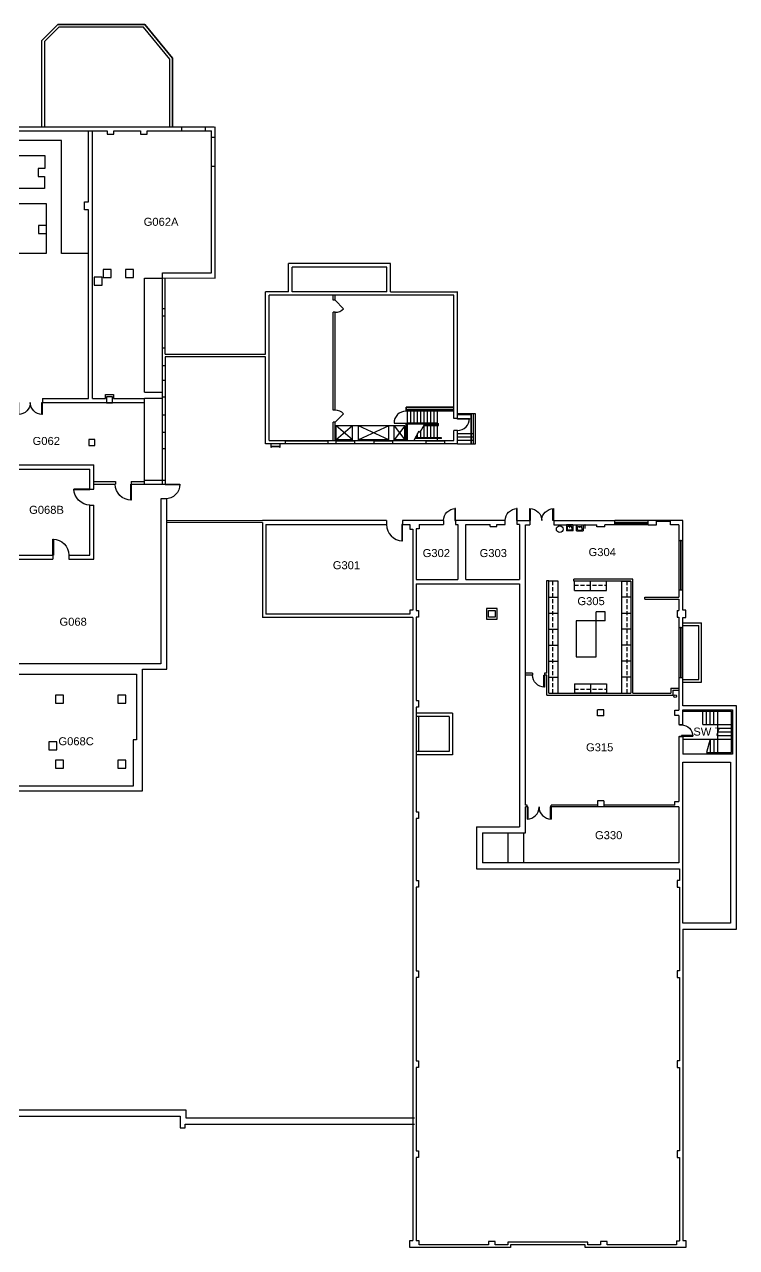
# Model space of a CAD drawing. Header units: inches. Extents: x -115 to 5677, y -261 to 4726.
# Drawn here: x 3540 to 5677, y 635 to 4302 of the extents above; entities that cross this region are included whole.
import ezdxf

# ---------------------------------------------------------------- set-up
doc = ezdxf.new("R2010")
doc.units = ezdxf.units.IN
doc.header["$LTSCALE"] = 96
doc.header["$MEASUREMENT"] = 0
doc.linetypes.add('HIDDEN2', pattern=[0.1875, 0.125, -0.0625])
doc.layers.get('0').update_dxf_attribs({"linetype": 'CONTINUOUS'})
for name, color, linetype in [('A-ANNO-ROOM', 4, 'CONTINUOUS'), ('A-DOOR', 2, 'CONTINUOUS'), ('A-FLOR-CASE', 3, 'CONTINUOUS'), ('A-FLOR-CASE-UPPR', 3, 'HIDDEN2'), ('A-FLOR-EVTR', 1, 'CONTINUOUS'), ('A-FLOR-PFIX', 2, 'CONTINUOUS'), ('A-FLOR-STRS', 2, 'CONTINUOUS'), ('A-GLAZ', 2, 'CONTINUOUS'), ('A-GLAZ-SILL', 1, 'CONTINUOUS'), ('A-WALL-FULL', 6, 'CONTINUOUS')]:
    doc.layers.add(name, color=color, linetype=linetype)
doc.styles.add('ARIAL', font='arial.ttf')

# ---------------------------------------------------------------- blocks, each defined once
blk = doc.blocks.new('COL-1')
at = {"layer": 'A-WALL-FULL'}
blk.add_lwpolyline([(0, 0), (30, 0), (30, 30), (0, 30)], close=True, dxfattribs=at)
blk = doc.blocks.new('*U59')
for p, q in [((0, 0), (0, 0)), ((34, 0), (34, 0))]:
    blk.add_line(p, q)
blk.add_lwpolyline([(0, 0), (0, 34), (1.75, 34), (1.75, 0)], close=True)
blk.add_arc((0, 0), 34, 0, 90)
blk = doc.blocks.new('*U38')
for p, q in [((0, 0), (0, 0)), ((-36, 0), (-36, 0))]:
    blk.add_line(p, q)
blk.add_lwpolyline([(0, 0), (0, 36), (-1.75, 36), (-1.75, 0)], close=True)
blk.add_arc((0, 0), 36, 90, 180)
blk = doc.blocks.new('*U43')
for p, q in [((0, 0), (0, 0)), ((36, 0), (36, 0))]:
    blk.add_line(p, q)
blk.add_lwpolyline([(0, 0), (0, 36), (1.75, 36), (1.75, 0)], close=True)
blk.add_arc((0, 0), 36, 0, 90)
blk = doc.blocks.new('*U54')
for p, q in [((0, 0), (0, 0)), ((-48, 0), (-48, 0))]:
    blk.add_line(p, q)
blk.add_lwpolyline([(0, 0), (0, -48), (-1.75, -48), (-1.75, 0)], close=True)
blk.add_arc((0, 0), 48, 180, 270)
blk = doc.blocks.new('*U29')
for p, q in [((0, 0), (0, 0)), ((-44, 0), (-44, 0))]:
    blk.add_line(p, q)
blk.add_lwpolyline([(0, 0), (0, 44), (-1.75, 44), (-1.75, 0)], close=True)
blk.add_arc((0, 0), 44, 90, 180)
blk = doc.blocks.new('*U31')
for p, q in [((0, 0), (0, 0)), ((48, 0), (48, 0))]:
    blk.add_line(p, q)
blk.add_lwpolyline([(0, 0), (0, -48), (1.75, -48), (1.75, 0)], close=True)
blk.add_arc((0, 0), 48, 270, 0)
blk = doc.blocks.new('*U32')
for p, q in [((0, 0), (0, 0)), ((-48, 0), (-48, 0))]:
    blk.add_line(p, q)
blk.add_lwpolyline([(0, 0), (0, 48), (-1.75, 48), (-1.75, 0)], close=True)
blk.add_arc((0, 0), 48, 90, 180)
blk = doc.blocks.new('DORPL03')
for p, q in [((0, 0), (0, 0.5)), ((0, 0), (0.03125, 0)), ((0.03125, 0), (0.03125, 0.5)), ((0.96875, 0), (0.96875, 0.5)), ((0.96875, 0), (1, 0)), ((1, 0), (1, 0.5))]:
    blk.add_line(p, q)
for centre, start, end in [((0, 0), 0, 90), ((1, 0), 90, 180)]:
    blk.add_arc(centre, 0.5, start, end)
blk = doc.blocks.new('LAVHC4')
for p, q in [((-9.5, 0), (9.5, 0)), ((-10, -17.046589), (-10, -0.5)), ((-7.037044, -13.416795), (-6.580252, -5.19453)), ((-5.581791, -4.25), (5.581791, -4.25)), ((-5.539354, -15), (5.539354, -15)), ((7.037044, -13.416795), (6.580252, -5.19453)), ((10, -0.5), (10, -17.046589))]:
    blk.add_line(p, q)
for points in [[(-9.5, 0, 0.065543), (-9.648516, -0.019553, 0.087946), (-9.75, -0.066987, 0.043207), (-9.849429, -0.150571, 0.043207), (-9.933013, -0.25, 0.087946), (-9.980447, -0.351484, 0.065543), (-10, -0.5)], [(10, -0.5, 0.065543), (9.980447, -0.351484, 0.087946), (9.933013, -0.25, 0.043207), (9.849429, -0.150571, 0.043207), (9.75, -0.066987, 0.087946), (9.648516, -0.019553, 0.065543), (9.5, 0)], [(-10, -17.046589, 0.061553), (-9.982606, -17.187347, 0.084107), (-9.940741, -17.282697, 0.039062), (-9.865923, -17.379174, 0.039062), (-9.777011, -17.46284, 0.084107), (-9.686081, -17.513595, 0.061553), (-9.547619, -17.544316)], [(-9.547619, -17.544316, 0.007949), (-5.398899, -17.874775, 0.014949), (-3.186834, -17.949334, 0.000949), (0, -17.955385, 0.000949), (3.186834, -17.949334, 0.014949), (5.398899, -17.874775, 0.007949), (9.547619, -17.544316)], [(-7.037044, -13.416795, 0.050866), (-7.020454, -13.776064, 0.073218), (-6.947859, -14.015861, 0.028563), (-6.762423, -14.357529, 0.050866), (-6.629034, -14.530823, 0.050866), (-6.463406, -14.673619, 0.028563), (-6.132551, -14.877722, 0.073218), (-5.897149, -14.963507, 0.050866), (-5.539354, -15)], [(-5.581791, -4.25, 0.063221), (-5.869829, -4.286566, 0.085725), (-6.065686, -4.374874, 0.040781), (-6.261236, -4.53176, 0.040781), (-6.428729, -4.718307, 0.085725), (-6.527764, -4.908965, 0.063221), (-6.580252, -5.19453)], [(5.539354, -15, 0.050866), (5.897149, -14.963507, 0.073218), (6.132551, -14.877722, 0.028563), (6.463406, -14.673619, 0.050866), (6.629034, -14.530823, 0.050866), (6.762423, -14.357529, 0.028563), (6.947859, -14.015861, 0.073218), (7.020454, -13.776064, 0.050866), (7.037044, -13.416795)], [(6.580252, -5.19453, 0.063221), (6.527764, -4.908965, 0.085725), (6.428729, -4.718307, 0.040781), (6.261236, -4.53176, 0.040781), (6.065686, -4.374874, 0.085725), (5.869829, -4.286566, 0.063221), (5.581791, -4.25)], [(9.547619, -17.544316, 0.061553), (9.686081, -17.513595, 0.084107), (9.777011, -17.46284, 0.039062), (9.865923, -17.379174, 0.039062), (9.940741, -17.282697, 0.084107), (9.982606, -17.187347, 0.061553), (10, -17.046589)]]:
    blk.add_lwpolyline(points, format="xyb")
blk.add_lwpolyline([(0.704769, -7.006515, -0.043661), (0.649519, -7.125, -0.043661), (0.574533, -7.232091, -0.043661), (0.482091, -7.324533, -0.043661), (0.375, -7.399519, -0.043661), (0.256515, -7.454769, -0.043661), (0.130236, -7.488606, -0.043661), (0, -7.5, -0.043661), (-0.130236, -7.488606, -0.043661), (-0.256515, -7.454769, -0.043661), (-0.375, -7.399519, -0.043661), (-0.482091, -7.324533, -0.043661), (-0.574533, -7.232091, -0.043661), (-0.649519, -7.125, -0.043661), (-0.704769, -7.006515, -0.043661), (-0.738606, -6.880236, -0.043661), (-0.75, -6.75, -0.043661), (-0.738606, -6.619764, -0.043661), (-0.704769, -6.493485, -0.043661), (-0.649519, -6.375, -0.043661), (-0.574533, -6.267909, -0.043661), (-0.482091, -6.175467, -0.043661), (-0.375, -6.100481, -0.043661), (-0.256515, -6.045231, -0.043661), (-0.130236, -6.011394, -0.043661), (0, -6, -0.043661), (0.130236, -6.011394, -0.043661), (0.256515, -6.045231, -0.043661), (0.375, -6.100481, -0.043661), (0.482091, -6.175467, -0.043661), (0.574533, -6.267909, -0.043661), (0.649519, -6.375, -0.043661), (0.704769, -6.493485, -0.043661), (0.738606, -6.619764, -0.043661), (0.75, -6.75, -0.043661), (0.738606, -6.880236, -0.043661)], format="xyb", close=True)
blk = doc.blocks.new('*U17')
for p, q in [((0, 0), (0, 0)), ((-36, 0), (-36, 0))]:
    blk.add_line(p, q)
blk.add_lwpolyline([(0, 0), (0, -36), (-1.75, -36), (-1.75, 0)], close=True)
blk.add_arc((0, 0), 36, 180, 270)
blk = doc.blocks.new('*U18')
for p, q in [((0, 0), (0, 0)), ((-36, 0), (-36, 0))]:
    blk.add_line(p, q)
blk.add_lwpolyline([(0, 0), (0, 36), (-1.75, 36), (-1.75, 0)], close=True)
blk.add_arc((0, 0), 36, 90, 180)
blk = doc.blocks.new('*U14')
for p, q in [((0, 0), (0, 0)), ((-36, 0), (-36, 0))]:
    blk.add_line(p, q)
blk.add_lwpolyline([(0, 0), (0, -36), (-1.75, -36), (-1.75, 0)], close=True)
blk.add_arc((0, 0), 36, 180, 270)

msp = doc.modelspace()

# ---------------------------------------------------------------- linework, layer by layer
at = {"layer": 'A-DOOR'}
for p, q in [((4472, 3475.4), (4497.5, 3449.9)), ((4472, 3109.8), (4497.5, 3135.3)), ((4648.7, 3107.1), (4685.8, 3107.1))]:
    msp.add_line(p, q, dxfattribs=at)
for points in [[(4674.1, 2802.7), (4672.3, 2802.7), (4672.3, 2754.7), (4674.1, 2754.7)], [(5435.9, 2812.7), (5477.9, 2812.7), (5477.9, 2814.7), (5435.9, 2814.7)]]:
    msp.add_lwpolyline(points, close=True, dxfattribs=at)
for centre, radius, start, end in [((4472, 3475.4), 36, 270, 315), ((4472, 3109.8), 36, 45, 90), ((4684.7, 3107.1), 36, 90, 180), ((4674.1, 2802.7), 48, 180, 270)]:
    msp.add_arc(centre, radius, start, end, dxfattribs=at)
at = {"layer": 'A-FLOR-CASE'}
for p, q in [((5141.4, 2633.7), (5113.4, 2633.7)), ((5141.4, 2297.7), (5141.4, 2633.7)), ((5189.9, 2605.7), (5189.9, 2633.7)), ((5189.9, 2605.7), (5285.9, 2605.7)), ((5237.9, 2605.7), (5237.9, 2633.7)), ((5285.9, 2605.7), (5285.9, 2633.7)), ((5330.9, 2633.7), (5330.9, 2297.7)), ((5113.4, 2585.7), (5141.4, 2585.7)), ((5358.9, 2585.7), (5330.9, 2585.7)), ((5113.4, 2537.7), (5141.4, 2537.7)), ((5330.9, 2537.7), (5358.9, 2537.7)), ((5113.4, 2489.7), (5141.4, 2489.7)), ((5358.9, 2489.7), (5330.9, 2489.7)), ((5113.4, 2441.7), (5141.4, 2441.7)), ((5358.9, 2441.7), (5330.9, 2441.7)), ((5113.4, 2393.7), (5141.4, 2393.7)), ((5358.9, 2393.7), (5330.9, 2393.7)), ((5113.4, 2345.7), (5141.4, 2345.7)), ((5189.9, 2325.7), (5285.9, 2325.7)), ((5189.9, 2325.7), (5189.9, 2297.7)), ((5237.9, 2325.7), (5237.9, 2297.7)), ((5285.9, 2325.7), (5285.9, 2297.7)), ((5358.9, 2345.7), (5330.9, 2345.7)), ((5285.9, 2297.7), (5189.9, 2297.7))]:
    msp.add_line(p, q, dxfattribs=at)
msp.add_lwpolyline([(5330.4, 2633.7), (5358.9, 2633.7)], dxfattribs=at)
msp.add_lwpolyline([(5255.4, 2514.5), (5195.4, 2514.5), (5195.4, 2406.5), (5255.4, 2406.5)], close=True, dxfattribs=at)
at = {"layer": 'A-FLOR-CASE-UPPR'}
for p, q in [((5125.4, 2633.7), (5113.4, 2633.7)), ((5125.4, 2297.7), (5125.4, 2633.7)), ((5189.9, 2621.7), (5189.9, 2633.7)), ((5189.9, 2621.7), (5285.9, 2621.7)), ((5237.9, 2621.7), (5237.9, 2633.7)), ((5285.9, 2621.7), (5285.9, 2633.7)), ((5346.9, 2633.7), (5346.9, 2297.7)), ((5113.4, 2585.7), (5125.4, 2585.7)), ((5358.9, 2585.7), (5346.9, 2585.7)), ((5113.4, 2537.7), (5125.4, 2537.7)), ((5346.9, 2537.7), (5358.9, 2537.7)), ((5113.4, 2489.7), (5125.4, 2489.7)), ((5358.9, 2489.7), (5346.9, 2489.7)), ((5113.4, 2441.7), (5125.4, 2441.7)), ((5358.9, 2441.7), (5346.9, 2441.7)), ((5113.4, 2393.7), (5125.4, 2393.7)), ((5358.9, 2393.7), (5346.9, 2393.7)), ((5113.4, 2345.7), (5125.4, 2345.7)), ((5358.9, 2345.7), (5346.9, 2345.7)), ((5189.9, 2309.7), (5285.9, 2309.7)), ((5189.9, 2309.7), (5189.9, 2297.7)), ((5285.9, 2297.7), (5189.9, 2297.7)), ((5237.9, 2309.7), (5237.9, 2297.7)), ((5285.9, 2309.7), (5285.9, 2297.7))]:
    msp.add_line(p, q, dxfattribs=at)
at = {"layer": 'A-FLOR-EVTR'}
for p, q in [((4681.3, 3099.1), (4472, 3099.1)), ((4475.3, 3057.1), (4475.3, 3099.1)), ((4524.3, 3057.1), (4475.3, 3099.1)), ((4524.3, 3099.1), (4475.3, 3057.1)), ((4524.3, 3057.1), (4524.3, 3099.1)), ((4542.3, 3057.1), (4542.3, 3099.1)), ((4633.3, 3057.1), (4542.3, 3099.1)), ((4633.3, 3099.1), (4542.3, 3057.1)), ((4633.3, 3057.1), (4633.3, 3099.1)), ((4649.3, 3057.1), (4649.3, 3099.1)), ((4649.3, 3099.1), (4681.3, 3057.1)), ((4681.3, 3099.1), (4649.3, 3057.1)), ((4524.3, 3057.1), (4475.3, 3057.1)), ((4633.3, 3057.1), (4542.3, 3057.1)), ((4681.3, 3057.1), (4649.3, 3057.1))]:
    msp.add_line(p, q, dxfattribs=at)
msp.add_lwpolyline([(4681.3, 3057.1), (4681.3, 3099.1)], dxfattribs=at)
at = {"layer": 'A-FLOR-PFIX'}
msp.add_lwpolyline([(5222.4, 2792.7), (5222.4, 2801.7), (5221.4, 2801.7), (5221.4, 2792.7)], close=True, dxfattribs=at)
for centre, radius in [((5145.9, 2789.3), 10), ((5492.2, 2288.5), 4)]:
    msp.add_circle(centre, radius, dxfattribs=at)
at = {"layer": 'A-FLOR-STRS'}
for p, q in [((4779.3, 3146.1), (4689.3, 3146.1)), ((4689.3, 3145.4), (4827, 3145.4)), ((4689.3, 3143.9), (4827, 3143.9)), ((4779.3, 3143.1), (4689.3, 3143.1)), ((4699.3, 3107.1), (4699.3, 3143.1)), ((4709.3, 3107.1), (4709.3, 3143.1)), ((4719.3, 3107.1), (4719.3, 3143.1)), ((4729.3, 3107.1), (4729.3, 3143.1)), ((4739.3, 3107.1), (4739.3, 3143.1)), ((4749.3, 3107.1), (4749.3, 3143.1)), ((4759.3, 3107.1), (4759.3, 3143.1)), ((4769.3, 3107.1), (4769.3, 3143.1)), ((4779.3, 3145.4), (4779.3, 3149.1)), ((4779.3, 3106.4), (4779.3, 3143.9)), ((4827, 3143.9), (4827, 3145.4)), ((4840.8, 3131.6), (4840.8, 3133.1)), ((4881.3, 3133.1), (4840.8, 3133.1)), ((4879.8, 3131.6), (4840.8, 3131.6)), ((4879.8, 3046.6), (4879.8, 3131.6)), ((4881.3, 3046.6), (4881.3, 3133.1)), ((4779.3, 3107.1), (4689.3, 3107.1)), ((4689.3, 3106.4), (4782.3, 3106.4)), ((4689.3, 3104.9), (4780.8, 3104.9)), ((4779.3, 3104.1), (4689.3, 3104.1)), ((4723, 3082.9), (4708.6, 3055.1)), ((4726.4, 3079.5), (4723, 3082.9)), ((4740.2, 3104.1), (4726.4, 3079.5)), ((4729.3, 3063.1), (4729.3, 3084.6)), ((4779.3, 3099.1), (4737.4, 3099.1)), ((4737.8, 3099.9), (4782.3, 3099.9)), ((4738.6, 3101.4), (4780.8, 3101.4)), ((4779.3, 3102.1), (4739.1, 3102.1)), ((4739.3, 3063.1), (4739.3, 3099.1)), ((4749.3, 3063.1), (4749.3, 3099.1)), ((4759.3, 3063.1), (4759.3, 3099.1)), ((4769.3, 3063.1), (4769.3, 3099.1)), ((4779.3, 3101.4), (4779.3, 3104.9)), ((4779.3, 3063.1), (4779.3, 3099.9)), ((4780.8, 3101.4), (4780.8, 3104.9)), ((4782.3, 3099.9), (4782.3, 3106.4)), ((4791.3, 3061.1), (4711.7, 3061.1)), ((4791.3, 3063.1), (4712.8, 3063.1)), ((4719.3, 3063.1), (4719.3, 3075.6)), ((4779.3, 3055.1), (4779.3, 3061.1)), ((4791.3, 3061.1), (4791.3, 3063.1)), ((4879.8, 3075.1), (4839.3, 3075.1)), ((4879.8, 3065.1), (4839.3, 3065.1)), ((4879.8, 3055.1), (4839.3, 3055.1)), ((4839.3, 3045.1), (4893.3, 3045.1)), ((4881.3, 3046.6), (4879.8, 3046.6)), ((4887.3, 3075.1), (4881.3, 3075.1)), ((4887.3, 3065.1), (4881.3, 3065.1)), ((4887.3, 3055.1), (4881.3, 3055.1)), ((4281.3, 3039.1), (4281.3, 3035.1)), ((4305.3, 3037.5), (4281.3, 3037.5)), ((4281.3, 3037.1), (4305.3, 3037.1)), ((4305.3, 3039.1), (4305.3, 3035.1)), ((4306.3, 3039.1), (4305.3, 3039.1)), ((5514.9, 2243.4), (5660.9, 2243.4)), ((5575.5, 2203.4), (5575.5, 2243.4)), ((5586.5, 2203.4), (5586.5, 2243.4)), ((5597.5, 2203.4), (5597.5, 2243.4)), ((5608.5, 2203.4), (5608.5, 2243.4)), ((5619.5, 2243.4), (5619.5, 2119.4)), ((5660.9, 2119.4), (5660.9, 2243.4)), ((5575.5, 2203.4), (5660.9, 2203.4)), ((5619.5, 2192.4), (5660.9, 2192.4)), ((5619.5, 2181.4), (5660.9, 2181.4)), ((5619.5, 2170.4), (5660.9, 2170.4)), ((5514.9, 2159.4), (5660.9, 2159.4)), ((5597.5, 2159.4), (5586.7, 2119.4)), ((5597.5, 2159.4), (5597.5, 2119.4)), ((5608.5, 2159.4), (5608.5, 2119.4)), ((5586.7, 2119.4), (5660.9, 2119.4))]:
    msp.add_line(p, q, dxfattribs=at)
for points in [[(4689.3, 3055.1), (4689.3, 3149.1), (4828.5, 3149.1)], [(4280.3, 3045.1), (4279.3, 3045.1), (4279.3, 3035.1), (4281.3, 3035.1)], [(4307.3, 3035.1), (4307.3, 3045.1), (4306.3, 3045.1)], [(4280.3, 3039.1), (4281.3, 3039.1)], [(4281.3, 3036.7), (4305.3, 3036.7)], [(4305.3, 3035.1), (4307.3, 3035.1)]]:
    msp.add_lwpolyline(points, dxfattribs=at)
at = {"layer": 'A-GLAZ'}
for p, q in [((5310.9, 2810.2), (5410.9, 2810.2)), ((5359.9, 2808.2), (5312.9, 2808.2)), ((5361.9, 2808.2), (5408.9, 2808.2)), ((5509.9, 2755.4), (5507.9, 2755.4)), ((5508.9, 2753.4), (5508.9, 2706.4)), ((5509.9, 2704.4), (5507.9, 2704.4)), ((5508.9, 2704.4), (5508.9, 2658.4)), ((5509.9, 2656.4), (5507.9, 2656.4)), ((5508.9, 2656.4), (5508.9, 2609.4)), ((5509.9, 2494.4), (5507.9, 2494.4)), ((5508.9, 2492.4), (5508.9, 2444.7)), ((5509.9, 2442.7), (5507.9, 2442.7)), ((5508.9, 2442.7), (5508.9, 2396)), ((5509.9, 2394), (5507.9, 2394)), ((5508.9, 2394), (5508.9, 2346.4))]:
    msp.add_line(p, q, dxfattribs=at)
for points in [[(5410.9, 2806.2), (5310.9, 2806.2), (5310.9, 2810.2)], [(5312.9, 2810.2), (5312.9, 2806.2)], [(5359.9, 2810.2), (5359.9, 2806.2)], [(5361.9, 2806.2), (5361.9, 2810.2)], [(5408.9, 2810.2), (5408.9, 2806.2)], [(5410.9, 2806.2), (5410.9, 2810.2)], [(5507.9, 2755.4), (5507.9, 2607.4), (5509.9, 2607.4), (5509.9, 2755.4)], [(5507.9, 2753.4), (5509.9, 2753.4)], [(5507.9, 2706.4), (5509.9, 2706.4)], [(5507.9, 2658.4), (5509.9, 2658.4)], [(5507.9, 2609.4), (5509.9, 2609.4)], [(5507.9, 2494.4), (5507.9, 2344.4), (5509.9, 2344.4), (5509.9, 2494.4)], [(5507.9, 2492.4), (5509.9, 2492.4)], [(5507.9, 2444.7), (5509.9, 2444.7)], [(5507.9, 2396), (5509.9, 2396)], [(5507.9, 2346.4), (5509.9, 2346.4)]]:
    msp.add_lwpolyline(points, dxfattribs=at)
at = {"layer": 'A-GLAZ-SILL'}
for p, q in [((5410.9, 2814.7), (5310.9, 2814.7)), ((5410.9, 2801.7), (5310.9, 2801.7)), ((5502.9, 2755.4), (5502.9, 2607.4)), ((5514.9, 2607.4), (5514.9, 2755.4)), ((5502.9, 2494.4), (5502.9, 2344.4)), ((5514.9, 2344.4), (5514.9, 2494.4))]:
    msp.add_line(p, q, dxfattribs=at)
at = {"layer": 'A-WALL-FULL'}
for p, q in [((3592, 4254.4), (3640.1, 4302.4)), ((3640.1, 4302.4), (3901.1, 4302.4)), ((3901.1, 4302.4), (3984, 4200.9)), ((3592, 3995.4), (3592, 4254.4)), ((3984, 4200.9), (3984, 3995.4)), ((2568.1, 3995.4), (4109.4, 3995.4)), ((3732.4, 3770.7), (3732.4, 3983.4)), ((3744.4, 3181.1), (3744.4, 3983.4)), ((4083.2, 3983.4), (4083.2, 3995.4)), ((4101.4, 3964.7), (4109.4, 3964.7)), ((4101.4, 3877.1), (4109.4, 3877.1)), ((3433.9, 3765.9), (3604.9, 3765.9)), ((3732.4, 3181.1), (3732.4, 3746.7)), ((3954.3, 3558.2), (4101.4, 3558.2)), ((3954.3, 2924), (3954.3, 3558.2)), ((4638.4, 3585.9), (4332.1, 3585.9)), ((4332.1, 3501.1), (4332.1, 3585.9)), ((4627.6, 3575.1), (4342.9, 3575.1)), ((4342.9, 3501.1), (4342.9, 3575.1)), ((4627.6, 3501.1), (4627.6, 3575.1)), ((4638.4, 3501.1), (4638.4, 3585.9)), ((3900.3, 3542.2), (3954.3, 3542.2)), ((3900.3, 3200.3), (3900.3, 3542.2)), ((3962.3, 3314.2), (3962.3, 3542.3)), ((4263.3, 3314.2), (4263.3, 3501.1)), ((4332.1, 3501.1), (4263.3, 3501.1)), ((4828.5, 3490.4), (4274, 3490.4)), ((4274, 3055.1), (4274, 3490.4)), ((4627.6, 3501.1), (4342.9, 3501.1)), ((4466, 3475.4), (4466, 3490.4)), ((4472, 3475.4), (4472, 3490.4)), ((4638.4, 3501.1), (4839.8, 3501.1)), ((4828.5, 3121.1), (4828.5, 3490.4)), ((4839.3, 3121.1), (4839.3, 3501.1)), ((3954.3, 3450.6), (3962.3, 3450.6)), ((4472, 3475.4), (4466, 3475.4)), ((3954.3, 3429), (3962.3, 3429)), ((4466, 3145.8), (4466, 3439.4)), ((4472, 3439.4), (4466, 3439.4)), ((4472, 3145.8), (4472, 3439.4)), ((3954.3, 3332.5), (3962.3, 3332.5)), ((3962.3, 3314.2), (4263.3, 3314.2)), ((3962.3, 3306.2), (3962.3, 2924)), ((4263.3, 3306.2), (3962.3, 3306.2)), ((4263.3, 3045.1), (4263.3, 3306.2)), ((3954.3, 3280.4), (3962.3, 3280.4)), ((3954.3, 3235.9), (3962.3, 3235.9)), ((3783.2, 3181.1), (3783.2, 3193.1)), ((3783.2, 3193.1), (3807.2, 3193.1)), ((3807.2, 3193.1), (3807.2, 3181.1)), ((3900.3, 3200.3), (3954.3, 3200.3)), ((3593.7, 3181.1), (3593.7, 3169.1)), ((3593.7, 3181.1), (3732.4, 3181.1)), ((3593.7, 3169.1), (3900.3, 3169.1)), ((3744.4, 3181.1), (3783.2, 3181.1)), ((3807.2, 3181.1), (3900.3, 3181.1)), ((3900.3, 3182.3), (3954.3, 3182.3)), ((3900.3, 2924), (3900.3, 3182.3)), ((3954.3, 3185.5), (3962.3, 3185.5)), ((4828.5, 3155.1), (4684.7, 3155.1)), ((4684.7, 3143.1), (4684.7, 3155.1)), ((4828.5, 3154), (4685.8, 3154)), ((4685.8, 3143.1), (4685.8, 3154)), ((3954.3, 3132), (3962.3, 3132)), ((4472, 3145.8), (4466, 3145.8)), ((4685.8, 3143.1), (4684.7, 3143.1)), ((4839.3, 3121.1), (4828.5, 3121.1)), ((4893.3, 3135.1), (4839.3, 3135.1)), ((4887.3, 3045.1), (4887.3, 3135.1)), ((4893.3, 3045.1), (4893.3, 3135.1)), ((4466, 3055.1), (4466, 3109.8)), ((4472, 3109.8), (4466, 3109.8)), ((4472, 3055.1), (4472, 3109.8)), ((4684.7, 3055.1), (4684.7, 3107.1)), ((4685.8, 3055.1), (4685.8, 3107.1)), ((4839.3, 3085.1), (4828.5, 3085.1)), ((4828.5, 3055.1), (4828.5, 3085.1)), ((4839.3, 3045.1), (4839.3, 3085.1)), ((3954.3, 3079.9), (3962.3, 3079.9)), ((4839.8, 3045.1), (4263.3, 3045.1)), ((4274, 3055.1), (4828.5, 3055.1)), ((4323.3, 3045.1), (4323.3, 3055.1)), ((4451.3, 3053.1), (4323.3, 3053.1)), ((4451.3, 3045.1), (4451.3, 3055.1)), ((4475.3, 3045.1), (4475.3, 3055.1)), ((4531.3, 3053.1), (4475.3, 3053.1)), ((4531.3, 3045.1), (4531.3, 3055.1)), ((4589.3, 3045.1), (4589.3, 3055.1)), ((4645.3, 3053.1), (4589.3, 3053.1)), ((4645.3, 3045.1), (4645.3, 3055.1)), ((4745.3, 3045.1), (4745.3, 3055.1)), ((4801.3, 3053.1), (4745.3, 3053.1)), ((4801.3, 3045.1), (4801.3, 3055.1)), ((3954.3, 3030.9), (3962.3, 3030.9)), ((3309.6, 2981.6), (3748.4, 2981.6)), ((3748.4, 2909.6), (3748.4, 2981.6)), ((3467.6, 2969.6), (3736.4, 2969.6)), ((3736.4, 2909.6), (3736.4, 2969.6)), ((3900.3, 2936), (3962.3, 2936)), ((3736.4, 2909.6), (3748.4, 2909.6)), ((3748.4, 2932), (3812.6, 2932)), ((3748.4, 2924), (3812.6, 2924)), ((3812.6, 2932), (3812.6, 2924)), ((3860.4, 2932), (3860.4, 2924)), ((3860.4, 2932), (3900.3, 2932)), ((3860.4, 2924), (3962.3, 2924)), ((3736.4, 2711.4), (3736.4, 2861.6)), ((3736.4, 2861.6), (3748.4, 2861.6)), ((3748.4, 2699.4), (3748.4, 2861.6)), ((3949.2, 2880.1), (3949.2, 2385.1)), ((3967.5, 2880.1), (3949.2, 2880.1)), ((3967.5, 2369.9), (3967.5, 2880.1)), ((4253.7, 2814.7), (3967.5, 2814.6)), ((4253.7, 2809.5), (3967.5, 2809.3)), ((4626.1, 2814.7), (4253.7, 2814.7)), ((4253.7, 2809.5), (4253.7, 2524.4)), ((4263.7, 2802.7), (4626.1, 2802.7)), ((4263.7, 2802.7), (4263.7, 2534.4)), ((4626.1, 2814.7), (4626.1, 2802.7)), ((4797, 2814.7), (4674.1, 2814.7)), ((4674.1, 2814.7), (4674.1, 2802.7)), ((4674.1, 2802.7), (4695.9, 2802.7)), ((4695.9, 2802.7), (4695.9, 2789.7)), ((4695.9, 2789.7), (4704.9, 2789.7)), ((4704.9, 2789.7), (4704.9, 2546.4)), ((4714.9, 2790.7), (4714.9, 2637.8)), ((4723.9, 2790.7), (4714.9, 2790.7)), ((4723.9, 2802.7), (4723.9, 2790.7)), ((4723.9, 2802.7), (4797, 2802.7)), ((4797, 2814.7), (4797, 2802.7)), ((4982, 2814.7), (4833, 2814.7)), ((4833, 2814.7), (4833, 2802.7)), ((4833, 2802.7), (4840.4, 2802.7)), ((4840.4, 2802.7), (4840.4, 2637.8)), ((4864.4, 2637.8), (4864.4, 2802.7)), ((4864.4, 2802.7), (4936.9, 2802.7)), ((4936.9, 2797.5), (4936.9, 2802.7)), ((4936.9, 2797.5), (4956.9, 2797.5)), ((4956.9, 2797.5), (4956.9, 2802.7)), ((4956.9, 2802.7), (4982, 2802.7)), ((4982, 2802.7), (4982, 2814.7)), ((5018, 2802.7), (5018, 2814.7)), ((5018, 2814.7), (5055.9, 2814.7)), ((5025.4, 2802.7), (5018, 2802.7)), ((5025.4, 2802.7), (5025.4, 2637.8)), ((5043.4, 2801.7), (5055.9, 2801.7)), ((5043.4, 1961.7), (5043.4, 2801.7)), ((5055.9, 2814.7), (5055.9, 2801.7)), ((5127.9, 2814.7), (5310.9, 2814.7)), ((5127.9, 2814.7), (5127.9, 2801.7)), ((5127.9, 2801.7), (5256.9, 2801.7)), ((5256.9, 2796.5), (5256.9, 2801.7)), ((5280.9, 2796.5), (5256.9, 2796.5)), ((5310.9, 2801.7), (5280.9, 2801.7)), ((5280.9, 2796.5), (5280.9, 2801.7)), ((5310.9, 2801.7), (5310.9, 2814.7)), ((5410.9, 2801.7), (5410.9, 2814.7)), ((5435.9, 2814.7), (5410.9, 2814.7)), ((5410.9, 2801.7), (5435.9, 2801.7)), ((5435.9, 2801.7), (5435.9, 2814.7)), ((5477.9, 2801.7), (5477.9, 2814.7)), ((5514.9, 2814.7), (5477.9, 2814.7)), ((5502.9, 2801.7), (5477.9, 2801.7)), ((5502.9, 2801.7), (5502.9, 2752.3)), ((5514.9, 2752.3), (5514.9, 2814.7)), ((5502.9, 2755.4), (5514.9, 2755.4)), ((3467.6, 2711.4), (3625.3, 2711.4)), ((3467.6, 2699.4), (3625.3, 2699.4)), ((3625.3, 2711.4), (3625.3, 2699.4)), ((3673.3, 2711.4), (3736.4, 2711.4)), ((3673.3, 2711.4), (3673.3, 2699.4)), ((3673.3, 2699.4), (3748.4, 2699.4)), ((4714.9, 2637.8), (4840.4, 2637.8)), ((4714.9, 2625.8), (5025.4, 2625.8)), ((4714.9, 2625.8), (4714.9, 2545.4)), ((4864.4, 2637.8), (5025.4, 2637.8)), ((5025.4, 2625.8), (5025.4, 1897)), ((5107.4, 2357.7), (5107.4, 2635.7)), ((5107.4, 2635.7), (5113.4, 2635.7)), ((5113.4, 2297.7), (5113.4, 2635.7)), ((5187.9, 2633.7), (5187.9, 2639.7)), ((5364.9, 2639.7), (5187.9, 2639.7)), ((5358.9, 2633.7), (5187.9, 2633.7)), ((5358.9, 2633.7), (5358.9, 2297.7)), ((5364.9, 2297.7), (5364.9, 2639.7)), ((5502.9, 2607.4), (5514.9, 2607.4)), ((5502.9, 2607.4), (5502.9, 2585.8)), ((5514.9, 2546.4), (5514.9, 2607.4)), ((5400.9, 2579.8), (5400.9, 2585.8)), ((5400.9, 2585.8), (5502.9, 2585.8)), ((5400.9, 2579.8), (5502.9, 2579.8)), ((5502.9, 2579.8), (5502.9, 2545.4)), ((4695.9, 2534.4), (4263.7, 2534.4)), ((4704.9, 2546.4), (4695.9, 2546.4)), ((4695.9, 2546.4), (4695.9, 2534.4)), ((4714.9, 2545.4), (4721.9, 2545.4)), ((4721.9, 2545.4), (4721.9, 2525.4)), ((5255.4, 2514.5), (5255.4, 2541)), ((5282.4, 2541), (5255.4, 2541)), ((5282.4, 2514.5), (5282.4, 2541)), ((5497.9, 2545.4), (5502.9, 2545.4)), ((5497.9, 2545.4), (5497.9, 2525.4)), ((5523.9, 2546.4), (5514.9, 2546.4)), ((5523.9, 2524.4), (5523.9, 2546.4)), ((4704.9, 2524.4), (4253.7, 2524.4)), ((4704.9, 2524.4), (4704.9, 656.4)), ((4721.9, 2525.4), (4714.9, 2525.4)), ((4714.9, 2525.4), (4714.9, 2275.4)), ((5282.4, 2514.5), (5255.4, 2514.5)), ((5497.9, 2525.4), (5502.9, 2525.4)), ((5502.9, 2525.4), (5502.9, 2494.4)), ((5502.9, 2494.4), (5514.9, 2494.4)), ((5514.9, 2524.4), (5523.9, 2524.4)), ((5514.9, 2494.4), (5514.9, 2524.4)), ((5514.9, 2508.4), (5570.9, 2508.4)), ((5514.9, 2500.4), (5562.9, 2500.4)), ((5562.9, 2338.4), (5562.9, 2500.4)), ((5570.9, 2330.4), (5570.9, 2508.4)), ((3949.2, 2385.1), (3309.6, 2385.1)), ((3444.1, 2354.8), (3876.4, 2354.8)), ((3876.4, 2354.8), (3876.4, 2157.7)), ((3894.3, 2369.9), (3967.5, 2369.9)), ((3894.3, 2005.1), (3894.3, 2369.9)), ((5064.4, 2357.7), (5043.4, 2357.7)), ((5064.4, 2351.7), (5043.4, 2351.7)), ((5064.4, 2357.7), (5064.4, 2351.7)), ((5100.4, 2357.7), (5100.4, 2351.7)), ((5107.4, 2357.7), (5100.4, 2357.7)), ((5107.4, 2351.7), (5100.4, 2351.7)), ((5107.4, 2291.7), (5107.4, 2351.7)), ((5478.9, 2312.7), (5478.9, 2297.7)), ((5478.9, 2312.7), (5502.9, 2312.7)), ((5502.9, 2344.4), (5514.9, 2344.4)), ((5502.9, 2344.4), (5502.9, 2246.5)), ((5514.9, 2259.6), (5514.9, 2344.4)), ((5514.9, 2338.4), (5562.9, 2338.4)), ((5514.9, 2330.4), (5570.9, 2330.4)), ((4714.9, 2275.4), (4721.9, 2275.4)), ((4721.9, 2275.4), (4721.9, 2255.4)), ((5107.4, 2291.7), (5484.9, 2291.7)), ((5113.4, 2297.7), (5358.9, 2297.7)), ((5364.9, 2297.7), (5478.9, 2297.7)), ((5484.9, 2306.7), (5484.9, 2291.7)), ((5484.9, 2306.7), (5502.9, 2306.7)), ((4714.9, 2255.4), (4714.9, 1941.4)), ((4721.9, 2255.4), (4714.9, 2255.4)), ((4824.4, 2237.9), (4714.9, 2237.9)), ((4824.4, 2237.9), (4824.4, 2112.9)), ((5259.4, 2229.5), (5259.4, 2247.7)), ((5278.4, 2247.7), (5259.4, 2247.7)), ((5278.4, 2229.5), (5278.4, 2247.7)), ((5491.4, 2246.5), (5502.9, 2246.5)), ((5491.4, 2230.5), (5491.4, 2246.5)), ((5676.5, 2259.6), (5514.9, 2259.6)), ((5514.9, 2203.4), (5514.9, 2247.6)), ((5514.9, 2247.6), (5664.5, 2247.6)), ((5664.5, 2247.6), (5664.5, 2115.1)), ((5676.5, 1590.2), (5676.5, 2259.6)), ((4814.4, 2227.9), (4714.9, 2227.9)), ((4722.4, 2227.9), (4722.4, 2122.9)), ((4814.4, 2227.9), (4814.4, 2122.9)), ((5278.4, 2229.5), (5259.4, 2229.5)), ((5502.9, 2230.5), (5491.4, 2230.5)), ((5502.9, 2230.5), (5502.9, 2203.4)), ((5502.9, 2203.4), (5514.9, 2203.4)), ((5504.9, 2203.4), (5504.9, 2202.4)), ((5504.9, 2202.4), (5510.9, 2202.4)), ((5510.9, 2203.4), (5510.9, 2202.4)), ((5502.9, 2167.4), (5514.9, 2167.4)), ((5502.9, 2167.4), (5502.9, 1972.5)), ((5504.9, 2168.4), (5504.9, 2167.4)), ((5504.9, 2168.4), (5510.9, 2168.4)), ((5510.9, 2168.4), (5510.9, 2167.4)), ((5514.9, 2167.4), (5514.9, 2115.1)), ((3866.4, 2157.7), (3866.4, 2018.6)), ((3876.4, 2157.7), (3866.4, 2157.7)), ((4814.4, 2122.9), (4714.9, 2122.9)), ((4824.4, 2112.9), (4714.9, 2112.9)), ((5664.5, 2115.1), (5514.9, 2115.1)), ((5514.9, 2091.1), (5658.5, 2091.1)), ((5514.9, 1608.2), (5514.9, 2091.1)), ((5658.5, 2091.1), (5658.5, 1608.2)), ((3866.4, 2018.6), (3444.1, 2018.6)), ((3393.9, 2005.1), (3894.3, 2005.1)), ((5047.9, 1961.7), (5043.4, 1961.7)), ((5043.4, 1879), (5043.4, 1956.2)), ((5047.9, 1956.2), (5043.4, 1956.2)), ((5047.9, 1956.2), (5047.9, 1961.7)), ((5259.4, 1961.7), (5119.9, 1961.7)), ((5119.9, 1956.2), (5119.9, 1961.7)), ((5502.9, 1956.2), (5119.9, 1956.2)), ((5259.4, 1974.7), (5259.4, 1956.2)), ((5278.4, 1974.7), (5259.4, 1974.7)), ((5278.4, 1974.7), (5278.4, 1956.2)), ((5491.4, 1961.7), (5278.4, 1961.7)), ((5491.4, 1961.7), (5491.4, 1972.5)), ((5491.4, 1972.5), (5502.9, 1972.5)), ((5502.9, 1956.2), (5502.9, 1789)), ((4714.9, 1941.4), (4721.9, 1941.4)), ((4721.9, 1921.4), (4714.9, 1921.4)), ((4714.9, 1921.4), (4714.9, 1735.4)), ((4721.9, 1941.4), (4721.9, 1921.4)), ((4896.4, 1897), (4896.4, 1771)), ((4896.4, 1897), (5025.4, 1897)), ((4914.4, 1879), (4914.4, 1789)), ((4914.4, 1879), (5043.4, 1879)), ((4990.4, 1879), (4990.4, 1789)), ((5037.4, 1879), (5037.4, 1789)), ((4896.4, 1771), (5504.9, 1771)), ((5502.9, 1789), (4914.4, 1789)), ((5504.9, 1771), (5504.9, 1735.4)), ((4714.9, 1735.4), (4721.9, 1735.4)), ((4721.9, 1735.4), (4721.9, 1715.4)), ((5504.9, 1735.4), (5497.9, 1735.4)), ((5497.9, 1735.4), (5497.9, 1715.4)), ((4721.9, 1715.4), (4714.9, 1715.4)), ((4714.9, 1715.4), (4714.9, 1465.4)), ((5497.9, 1715.4), (5504.9, 1715.4)), ((5504.9, 1715.4), (5504.9, 1465.4)), ((5658.5, 1608.2), (5514.9, 1608.2)), ((5514.9, 1590.2), (5676.5, 1590.2)), ((5514.9, 1590.2), (5514.9, 656.4)), ((4714.9, 1465.4), (4721.9, 1465.4)), ((4721.9, 1445.4), (4714.9, 1445.4)), ((4714.9, 1445.4), (4714.9, 1195.4)), ((4721.9, 1465.4), (4721.9, 1445.4)), ((5504.9, 1465.4), (5497.9, 1465.4)), ((5497.9, 1465.4), (5497.9, 1445.4)), ((5497.9, 1445.4), (5504.9, 1445.4)), ((5504.9, 1445.4), (5504.9, 1195.4)), ((4714.9, 1195.4), (4721.9, 1195.4)), ((4721.9, 1175.4), (4714.9, 1175.4)), ((4714.9, 1175.4), (4714.9, 925.4)), ((4721.9, 1195.4), (4721.9, 1175.4)), ((5504.9, 1195.4), (5497.9, 1195.4)), ((5497.9, 1195.4), (5497.9, 1175.4)), ((5497.9, 1175.4), (5504.9, 1175.4)), ((5504.9, 1175.4), (5504.9, 925.4)), ((4024.7, 1047.3), (3429.4, 1047.3)), ((3429.4, 1029.3), (4006.7, 1029.3)), ((4006.7, 1029.3), (4006.7, 993.9)), ((4024.7, 1023.5), (4024.7, 1047.3)), ((4006.7, 993.9), (4022.3, 993.9)), ((4022.3, 993.9), (4022.3, 1005.5)), ((4022.3, 1005.5), (4709.9, 1005.5)), ((4709.9, 1023.5), (4024.7, 1023.5)), ((4714.9, 925.4), (4721.9, 925.4)), ((4721.9, 925.4), (4721.9, 905.4)), ((5504.9, 925.4), (5497.9, 925.4)), ((5497.9, 925.4), (5497.9, 905.4)), ((4721.9, 905.4), (4714.9, 905.4)), ((4714.9, 905.4), (4714.9, 655.4)), ((5497.9, 905.4), (5504.9, 905.4)), ((5504.9, 905.4), (5504.9, 655.4)), ((4695.9, 635.4), (4695.9, 656.4)), ((4695.9, 656.4), (4704.9, 656.4)), ((4997.9, 635.4), (4695.9, 635.4)), ((4723.9, 655.4), (4714.9, 655.4)), ((4723.9, 643.4), (4723.9, 655.4)), ((4931.9, 643.4), (4723.9, 643.4)), ((4951.9, 653.9), (4931.9, 653.9)), ((4931.9, 653.9), (4931.9, 643.4)), ((4951.9, 643.4), (4951.9, 653.9)), ((4989.9, 643.4), (4951.9, 643.4)), ((5229.9, 651.4), (4989.9, 651.4)), ((4989.9, 651.4), (4989.9, 643.4)), ((5221.9, 643.4), (4997.9, 643.4)), ((4997.9, 643.4), (4997.9, 635.4)), ((5221.9, 635.4), (5221.9, 643.4)), ((5523.9, 635.4), (5221.9, 635.4)), ((5229.9, 643.4), (5229.9, 651.4)), ((5267.9, 643.4), (5229.9, 643.4)), ((5287.9, 653.9), (5267.9, 653.9)), ((5267.9, 653.9), (5267.9, 643.4)), ((5287.9, 643.4), (5287.9, 653.9)), ((5495.9, 643.4), (5287.9, 643.4)), ((5495.9, 655.4), (5504.9, 655.4)), ((5495.9, 655.4), (5495.9, 643.4)), ((5514.9, 656.4), (5523.9, 656.4)), ((5523.9, 656.4), (5523.9, 635.4))]:
    msp.add_line(p, q, dxfattribs=at)
for points in [[(3976, 3995.4), (3976, 4198), (3897.3, 4294.4), (3643.4, 4294.4), (3600, 4251), (3600, 3995.4)], [(3984, 3995.4), (3984, 4200.9), (3901.1, 4302.4), (3640.1, 4302.4)], [(3041.6, 3983.4), (3437.4, 3983.4), (3437.4, 3973.6), (3457.7, 3973.6), (3457.7, 3983.4), (3787.5, 3983.4), (3787.5, 3973.6), (3807.8, 3973.6), (3807.8, 3983.4), (3887.7, 3983.4), (3887.7, 3973.6), (3908.1, 3973.6), (3908.1, 3983.4), (4101.4, 3983.4)], [(3954.3, 3542.3), (4112, 3542.2), (4112, 3995.4)], [(4011.2, 3995.4), (4011.2, 3983.4)], [(4101.4, 3558.2), (4101.4, 3983.4)], [(3732.4, 3615.6), (3651.2, 3615.6), (3651.2, 3954.2), (3293.6, 3954.2), (3293.6, 3909.6), (3601.4, 3909.6), (3601.4, 3870.2), (3580.8, 3870.2), (3580.8, 3846.4), (3599.8, 3846.4), (3599.8, 3810.3), (3392.6, 3810.3), (3392.6, 3767.8), (3212.4, 3767.8)], [(3604.9, 3765.9), (3604.9, 3615.6), (3212.4, 3615.6)], [(3732.4, 3746.7), (3720.4, 3746.7), (3720.4, 3770.7), (3732.4, 3770.7)]]:
    msp.add_lwpolyline(points, dxfattribs=at)
for points in [[(3581.5, 3675.8), (3605.5, 3675.8), (3605.5, 3699.8), (3581.5, 3699.8)], [(3776.3, 3543.4), (3800.3, 3543.4), (3800.3, 3567.4), (3776.3, 3567.4)], [(3843.3, 3543.4), (3867.3, 3543.4), (3867.3, 3567.4), (3843.3, 3567.4)], [(3749, 3520.4), (3773, 3520.4), (3773, 3544.4), (3749, 3544.4)], [(3786.2, 3167.6), (3804.2, 3167.6), (3804.2, 3185.6), (3786.2, 3185.6)], [(3733.1, 3039.6), (3751.1, 3039.6), (3751.1, 3057.6), (3733.1, 3057.6)], [(4925.8, 2519.2), (4958.1, 2519.2), (4958.1, 2551.5), (4925.8, 2551.5)], [(4931.9, 2525.4), (4931.9, 2545.4), (4951.9, 2545.4), (4951.9, 2525.4)]]:
    msp.add_lwpolyline(points, close=True, dxfattribs=at)

# ---------------------------------------------------------------- block references
at = {"layer": 'A-DOOR', "xscale": -1}
for name, p, rotation in [('*U43', (3521.4, 3169.1), 180), ('*U38', (3593.4, 3169.1), 180), ('*U54', (3736.4, 2909.6), 270), ('*U32', (3860.3, 2924), 180), ('*U29', (3962.3, 2924), 270), ('*U17', (4833, 2814.7), 180), ('*U17', (5018, 2814.7), 180), ('*U31', (3625, 2711.4), 180), ('*U18', (5100.4, 2351.7), 180), ('*U59', (5510.9, 2168.4), 270)]:
    msp.add_blockref(name, p, dxfattribs=dict(at, rotation=rotation))
at = {"layer": 'A-DOOR', "rotation": 90}
msp.add_blockref('*U14', (4839.3, 3121.1), dxfattribs=at)
at = {"layer": 'A-DOOR', "xscale": -72, "yscale": 72, "zscale": 72}
msp.add_blockref('DORPL03', (5127.9, 2814.7), dxfattribs=at)
at = {"layer": 'A-DOOR', "xscale": 72, "yscale": 72, "zscale": 72, "rotation": 180}
msp.add_blockref('DORPL03', (5119.9, 1956.2), dxfattribs=at)
at = {"layer": 'A-FLOR-PFIX', "xscale": -1}
msp.add_blockref('LAVHC4', (5175.9, 2801.7), dxfattribs=at)
at = {"layer": 'A-FLOR-PFIX'}
msp.add_blockref('LAVHC4', (5205.9, 2801.7), dxfattribs=at)
at = {"layer": 'A-WALL-FULL', "xscale": 0.7999999999992724, "yscale": 0.7999999999992724, "zscale": 0.7999999999992724}
for p in [(3633.4, 2267.8), (3819.9, 2267.8), (3612.7, 2127.5), (3633.4, 2072.2), (3819.9, 2072.2)]:
    msp.add_blockref('COL-1', p, dxfattribs=at)

# ---------------------------------------------------------------- texts
at = {"layer": 'A-ANNO-ROOM', "style": 'ARIAL'}
for s, p in [('G062A', (3897.5, 3698.8)), ('G062', (3564.3, 3041.7)), ('G068B', (3553.8, 2835.2)), ('G302', (4734.7, 2705.5)), ('G303', (4905.6, 2705.5)), ('G304', (5232.5, 2708.5)), ('G301', (4465, 2669.1)), ('G305', (5199, 2561.4)), ('G068', (3644.9, 2499.7)), ('G068C', (3641.7, 2141.3)), ('SW 7', (5546.8, 2170.3)), ('G315', (5224.8, 2123.2)), ('G330', (5251.8, 1859.7))]:
    msp.add_text(s, height=24, dxfattribs=at).set_placement(p)

doc.saveas('drawing.dxf')
